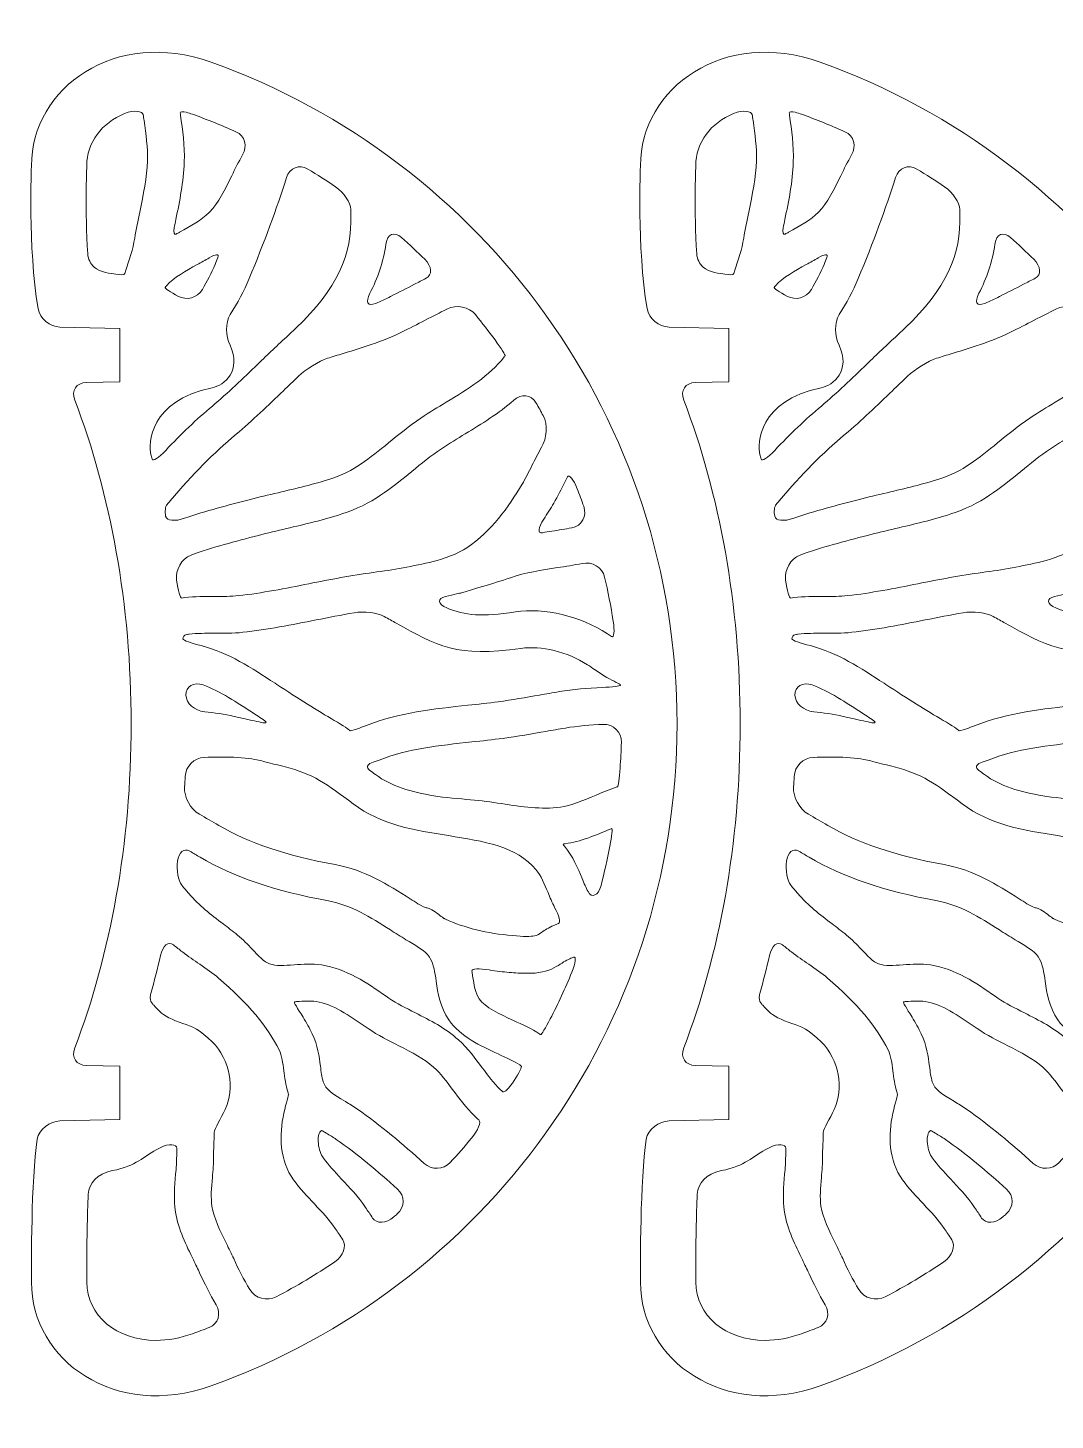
# Model space of a CAD drawing. Header units: inches. Extents: x 20 to 242, y -160 to -20.
# Drawn here: x 19.5 to 75.2, y -160 to -84.5 of the extents above; entities that cross this region are included whole.
import ezdxf

# ---------------------------------------------------------------- set-up
doc = ezdxf.new("R2010")
doc.units = ezdxf.units.IN
doc.header["$MEASUREMENT"] = 0
doc.layers.add('Layer 1', color=7, linetype='Continuous')

# ---------------------------------------------------------------- blocks, each defined once
blk = doc.blocks.new('block 7')
at = {"layer": 'Layer 1', "color": 1, "lineweight": 9}
for points, knots in [([(24.272, -97.843), (24.517, -97.892), (24.733, -97.883), (24.755, -97.814), (24.769, -97.772), (24.782, -97.73), (24.796, -97.689), (25.003, -97.069), (25.198, -96.484), (25.297, -95.892), (25.377, -95.413), (25.474, -94.937), (25.568, -94.476), (25.766, -93.514), (25.953, -92.605), (25.983, -91.693), (26.007, -90.964), (25.906, -90.259), (25.799, -89.513), (25.784, -89.408), (25.768, -89.3), (25.753, -89.193), (25.729, -89.015), (25.259, -88.927), (24.748, -89.135), (23.51, -89.641), (22.696, -90.698), (22.696, -91.979), (22.696, -91.979), (22.696, -92.046), (22.696, -92.046), (22.696, -92.046), (22.693, -92.111), (22.693, -92.111), (22.691, -92.142), (22.598, -94.377), (22.748, -96.749), (22.765, -97.025), (22.897, -97.277), (23.094, -97.461), (23.42, -97.767), (24.026, -97.795), (24.272, -97.843)], [0, 0, 0, 0, 1, 1, 1, 2, 2, 2, 3, 3, 3, 4, 4, 4, 5, 5, 5, 6, 6, 6, 7, 7, 7, 8, 8, 8, 9, 9, 9, 10, 10, 10, 11, 11, 11, 12, 12, 12, 13, 13, 13, 14, 14, 14, 14]), ([(27.982, -91.76), (27.946, -92.842), (27.733, -93.877), (27.528, -94.878), (27.497, -95.03), (27.466, -95.18), (27.437, -95.328), (27.388, -95.576), (27.434, -95.731), (27.537, -95.673), (27.6, -95.639), (27.663, -95.604), (27.725, -95.57), (28.338, -95.234), (28.917, -94.917), (29.343, -94.484), (29.854, -93.964), (30.196, -93.257), (30.558, -92.508), (30.74, -92.132), (30.927, -91.75), (31.142, -91.376), (31.417, -90.897), (31.287, -90.346), (30.782, -90.121), (30.015, -89.78), (29.232, -89.463), (28.432, -89.177), (28.318, -89.136), (28.204, -89.1), (28.091, -89.067), (27.9, -89.012), (27.751, -89.032), (27.761, -89.102), (27.766, -89.144), (27.772, -89.186), (27.779, -89.229), (27.894, -90.028), (28.012, -90.854), (27.982, -91.76)], [0, 0, 0, 0, 1, 1, 1, 2, 2, 2, 3, 3, 3, 4, 4, 4, 5, 5, 5, 6, 6, 6, 7, 7, 7, 8, 8, 8, 9, 9, 9, 10, 10, 10, 11, 11, 11, 12, 12, 12, 13, 13, 13, 13]), ([(30.465, -101.694), (31.107, -103.07), (30.159, -103.873), (29.496, -104.004), (26.089, -104.681), (26.019, -107.081), (26.168, -107.613), (26.192, -107.699), (26.214, -107.787), (26.236, -107.875), (26.273, -108.02), (26.6, -107.801), (26.977, -107.398), (27.814, -106.506), (28.639, -105.721), (29.505, -104.994), (30.349, -104.286), (31.171, -103.492), (31.967, -102.725), (32.504, -102.206), (33.06, -101.67), (33.626, -101.157), (35.971, -99.027), (37.013, -97.132), (37.007, -95.014), (37.006, -94.791), (37.006, -94.568), (37.006, -94.345), (37.006, -93.976), (36.643, -93.415), (36.185, -93.106), (35.694, -92.775), (35.193, -92.457), (34.684, -92.15), (34.211, -91.865), (33.694, -92.076), (33.527, -92.602), (32.994, -94.279), (32.317, -96.112), (31.501, -98.081), (31.217, -98.765), (30.866, -99.409), (30.477, -100.025), (30.183, -100.493), (30.231, -101.193), (30.465, -101.694)], [0, 0, 0, 0, 1, 1, 1, 2, 2, 2, 3, 3, 3, 4, 4, 4, 5, 5, 5, 6, 6, 6, 7, 7, 7, 8, 8, 8, 9, 9, 9, 10, 10, 10, 11, 11, 11, 12, 12, 12, 13, 13, 13, 14, 14, 14, 15, 15, 15, 15]), ([(38.365, -99.426), (38.639, -99.313), (38.907, -99.19), (39.166, -99.056), (39.592, -98.835), (40.025, -98.614), (40.462, -98.392), (40.672, -98.285), (40.883, -98.177), (41.094, -98.069), (41.443, -97.89), (41.416, -97.422), (41.02, -97.036), (40.609, -96.636), (40.189, -96.245), (39.758, -95.865), (39.344, -95.499), (38.996, -95.663), (38.917, -96.21), (38.775, -97.19), (38.463, -98.076), (38.046, -98.877), (37.791, -99.367), (37.915, -99.612), (38.365, -99.426)], [0, 0, 0, 0, 1, 1, 1, 2, 2, 2, 3, 3, 3, 4, 4, 4, 5, 5, 5, 6, 6, 6, 7, 7, 7, 8, 8, 8, 8]), ([(29.807, -96.939), (29.892, -96.731), (29.687, -96.753), (29.334, -96.961), (29.118, -97.087), (28.902, -97.206), (28.687, -97.324), (28.044, -97.676), (27.438, -98.008), (27.023, -98.471), (26.996, -98.5), (26.97, -98.531), (26.943, -98.562), (26.9, -98.614), (27.232, -98.811), (27.664, -99.047), (28.096, -99.282), (28.683, -99.143), (28.965, -98.668), (29.227, -98.229), (29.46, -97.781), (29.653, -97.315), (29.706, -97.189), (29.757, -97.064), (29.807, -96.939)], [0, 0, 0, 0, 1, 1, 1, 2, 2, 2, 3, 3, 3, 4, 4, 4, 5, 5, 5, 6, 6, 6, 7, 7, 7, 8, 8, 8, 8]), ([(36.592, -102.144), (36.303, -102.232), (36.021, -102.319), (35.747, -102.407), (35.282, -102.557), (34.578, -102.996), (34.177, -103.376), (33.9, -103.639), (33.626, -103.904), (33.355, -104.165), (32.535, -104.955), (31.688, -105.773), (30.791, -106.526), (29.561, -107.559), (28.46, -108.67), (27.221, -110.13), (27.166, -110.196), (27.108, -110.26), (27.05, -110.324), (26.954, -110.431), (26.921, -110.721), (26.973, -110.971), (27.026, -111.222), (27.481, -111.258), (28.003, -111.078), (29.172, -110.674), (30.351, -110.368), (31.504, -110.071), (32.024, -109.937), (32.544, -109.814), (33.064, -109.692), (34.054, -109.458), (34.99, -109.238), (35.919, -108.941), (37.151, -108.548), (38.033, -107.825), (39.055, -106.988), (39.6, -106.541), (40.164, -106.08), (40.814, -105.646), (41.274, -105.339), (41.735, -105.059), (42.181, -104.789), (43.373, -104.066), (44.499, -103.383), (45.333, -102.325), (45.346, -102.308), (45.36, -102.292), (45.375, -102.276), (45.398, -102.249), (45.162, -101.858), (44.835, -101.413), (44.49, -100.946), (44.134, -100.487), (43.767, -100.037), (43.417, -99.609), (42.732, -99.477), (42.248, -99.725), (41.955, -99.876), (41.662, -100.025), (41.369, -100.174), (40.937, -100.394), (40.508, -100.613), (40.087, -100.831), (38.941, -101.426), (37.747, -101.791), (36.592, -102.144)], [0, 0, 0, 0, 1, 1, 1, 2, 2, 2, 3, 3, 3, 4, 4, 4, 5, 5, 5, 6, 6, 6, 7, 7, 7, 8, 8, 8, 9, 9, 9, 10, 10, 10, 11, 11, 11, 12, 12, 12, 13, 13, 13, 14, 14, 14, 15, 15, 15, 16, 16, 16, 17, 17, 17, 18, 18, 18, 19, 19, 19, 20, 20, 20, 21, 21, 21, 22, 22, 22, 22]), ([(40.322, -108.535), (39.241, -109.421), (38.123, -110.337), (36.527, -110.846), (35.524, -111.167), (34.506, -111.407), (33.522, -111.638), (33.016, -111.757), (32.509, -111.876), (32.004, -112.007), (30.739, -112.333), (29.524, -112.648), (28.35, -113.075), (27.831, -113.263), (27.49, -113.884), (27.565, -114.431), (27.566, -114.434), (27.566, -114.437), (27.566, -114.439), (27.641, -114.986), (27.764, -115.419), (27.851, -115.403), (27.904, -115.394), (27.957, -115.385), (28.008, -115.379), (28.562, -115.311), (29.102, -115.314), (29.624, -115.315), (30.083, -115.317), (30.518, -115.319), (30.93, -115.273), (32.178, -115.136), (33.479, -114.878), (34.737, -114.629), (35.877, -114.403), (37.056, -114.169), (38.225, -114.017), (39.3, -113.877), (40.379, -113.68), (41.476, -113.423), (42.014, -113.297), (42.852, -112.987), (43.308, -112.676), (44.648, -111.76), (45.541, -110.497), (46.298, -109.231), (46.484, -108.921), (46.654, -108.582), (46.833, -108.223), (46.999, -107.893), (47.167, -107.559), (47.355, -107.231), (47.63, -106.752), (47.702, -105.996), (47.439, -105.51), (47.315, -105.284), (47.19, -105.059), (47.062, -104.835), (46.787, -104.356), (46.256, -104.31), (45.842, -104.676), (45.016, -105.407), (44.107, -105.96), (43.218, -106.499), (42.791, -106.758), (42.349, -107.026), (41.924, -107.31), (41.356, -107.689), (40.83, -108.119), (40.322, -108.535)], [0, 0, 0, 0, 1, 1, 1, 2, 2, 2, 3, 3, 3, 4, 4, 4, 5, 5, 5, 6, 6, 6, 7, 7, 7, 8, 8, 8, 9, 9, 9, 10, 10, 10, 11, 11, 11, 12, 12, 12, 13, 13, 13, 14, 14, 14, 15, 15, 15, 16, 16, 16, 17, 17, 17, 18, 18, 18, 19, 19, 19, 20, 20, 20, 21, 21, 21, 22, 22, 22, 23, 23, 23, 23]), ([(48.99, -111.598), (49.533, -111.495), (49.827, -110.948), (49.64, -110.429), (49.526, -110.113), (49.408, -109.799), (49.286, -109.486), (49.084, -108.972), (48.842, -108.685), (48.763, -108.839), (48.716, -108.932), (48.669, -109.025), (48.621, -109.119), (48.433, -109.495), (48.238, -109.883), (48.014, -110.258), (47.842, -110.545), (47.661, -110.837), (47.467, -111.13), (47.163, -111.591), (47.119, -111.906), (47.401, -111.859), (47.573, -111.831), (47.744, -111.804), (47.913, -111.778), (48.278, -111.721), (48.637, -111.665), (48.99, -111.598)], [0, 0, 0, 0, 1, 1, 1, 2, 2, 2, 3, 3, 3, 4, 4, 4, 5, 5, 5, 6, 6, 6, 7, 7, 7, 8, 8, 8, 9, 9, 9, 9]), ([(43.09, -115.1), (43.033, -115.128), (42.983, -115.14), (42.978, -115.13), (42.974, -115.119), (42.603, -115.209), (42.148, -115.318), (41.693, -115.427), (41.71, -115.732), (42.221, -115.942), (43.214, -116.352), (44.131, -116.427), (45.934, -116.157), (47.515, -115.919), (49.428, -116.371), (50.925, -117.337), (51.004, -117.388), (51.079, -117.438), (51.152, -117.488), (51.276, -117.573), (51.322, -117.199), (51.237, -116.653), (51.111, -115.851), (50.954, -115.054), (50.77, -114.265), (50.644, -113.728), (50.097, -113.417), (49.556, -113.526), (49.106, -113.616), (48.66, -113.686), (48.218, -113.754), (47.334, -113.891), (46.498, -114.02), (45.665, -114.3), (45.156, -114.472), (44.653, -114.63), (44.155, -114.778), (43.625, -114.934), (43.146, -115.072), (43.09, -115.1)], [0, 0, 0, 0, 1, 1, 1, 2, 2, 2, 3, 3, 3, 4, 4, 4, 5, 5, 5, 6, 6, 6, 7, 7, 7, 8, 8, 8, 9, 9, 9, 10, 10, 10, 11, 11, 11, 12, 12, 12, 13, 13, 13, 13]), ([(43.361, -121.216), (43.91, -121.158), (44.459, -121.099), (45.003, -121.026), (45.749, -120.927), (46.509, -120.793), (47.243, -120.664), (47.6, -120.601), (47.957, -120.538), (48.315, -120.478), (49.081, -120.35), (49.855, -120.282), (50.632, -120.25), (51.184, -120.227), (51.629, -120.179), (51.625, -120.122), (51.622, -120.064), (51.275, -119.921), (50.892, -119.71), (50.651, -119.576), (50.438, -119.428), (50.228, -119.281), (50.108, -119.197), (49.981, -119.108), (49.841, -119.017), (48.752, -118.315), (47.335, -117.969), (46.232, -118.134), (42.801, -118.65), (41.621, -117.981), (39.475, -116.767), (39.272, -116.653), (39.056, -116.531), (38.827, -116.403), (38.467, -116.203), (37.73, -116.108), (37.186, -116.202), (36.497, -116.32), (35.805, -116.456), (35.126, -116.591), (33.826, -116.848), (32.482, -117.115), (31.149, -117.261), (30.624, -117.319), (30.112, -117.317), (29.616, -117.315), (29.135, -117.313), (28.679, -117.312), (28.249, -117.364), (28.192, -117.371), (28.132, -117.381), (28.072, -117.391), (27.974, -117.409), (27.902, -117.507), (27.91, -117.609), (27.919, -117.71), (28.372, -117.843), (28.906, -117.984), (30.394, -118.377), (31.624, -119.183), (32.903, -120.024), (32.903, -120.024), (32.992, -120.082), (32.992, -120.082), (34.187, -120.867), (35.2, -121.503), (36.111, -122.037), (36.588, -122.316), (36.967, -122.556), (36.951, -122.585), (36.935, -122.613), (37.126, -122.576), (37.372, -122.489), (37.513, -122.439), (37.66, -122.384), (37.816, -122.323), (39.63, -121.616), (41.527, -121.413), (43.361, -121.216)], [0, 0, 0, 0, 1, 1, 1, 2, 2, 2, 3, 3, 3, 4, 4, 4, 5, 5, 5, 6, 6, 6, 7, 7, 7, 8, 8, 8, 9, 9, 9, 10, 10, 10, 11, 11, 11, 12, 12, 12, 13, 13, 13, 14, 14, 14, 15, 15, 15, 16, 16, 16, 17, 17, 17, 18, 18, 18, 19, 19, 19, 20, 20, 20, 21, 21, 21, 22, 22, 22, 23, 23, 23, 24, 24, 24, 25, 25, 25, 26, 26, 26, 26]), ([(32.321, -122.175), (32.483, -122.199), (32.452, -122.118), (32.253, -121.989), (32.135, -121.912), (32.015, -121.834), (31.893, -121.754), (31.893, -121.754), (31.805, -121.696), (31.805, -121.696), (30.81, -121.042), (29.939, -120.471), (29.006, -120.116), (28.49, -119.919), (28.063, -120.21), (28.074, -120.67), (28.086, -121.13), (28.538, -121.515), (29.088, -121.567), (29.613, -121.616), (30.147, -121.695), (30.691, -121.816), (30.913, -121.864), (31.137, -121.917), (31.361, -121.971), (31.73, -122.059), (32.16, -122.15), (32.321, -122.175)], [0, 0, 0, 0, 1, 1, 1, 2, 2, 2, 3, 3, 3, 4, 4, 4, 5, 5, 5, 6, 6, 6, 7, 7, 7, 8, 8, 8, 9, 9, 9, 9]), ([(50.696, -122.25), (49.998, -122.28), (49.309, -122.34), (48.644, -122.451), (48.292, -122.509), (47.942, -122.571), (47.591, -122.633), (46.836, -122.766), (46.055, -122.904), (45.267, -123.009), (44.706, -123.083), (44.141, -123.144), (43.574, -123.205), (41.791, -123.396), (40.107, -123.577), (38.542, -124.186), (38.398, -124.242), (38.26, -124.295), (38.124, -124.343), (37.893, -124.426), (37.847, -124.593), (38.025, -124.726), (38.131, -124.806), (38.237, -124.887), (38.345, -124.969), (39.197, -125.616), (40.307, -125.908), (41.518, -126.126), (42.061, -126.224), (42.953, -126.287), (43.503, -126.335), (44.072, -126.386), (44.63, -126.469), (45.176, -126.55), (46.293, -126.718), (47.348, -126.875), (48.371, -126.74), (48.931, -126.666), (49.629, -126.372), (50.305, -126.088), (50.681, -125.929), (51.07, -125.766), (51.441, -125.639), (51.455, -125.634), (51.469, -125.63), (51.484, -125.625), (51.507, -125.619), (51.57, -125.167), (51.609, -124.616), (51.642, -124.155), (51.666, -123.692), (51.68, -123.227), (51.697, -122.675), (51.248, -122.227), (50.696, -122.25)], [0, 0, 0, 0, 1, 1, 1, 2, 2, 2, 3, 3, 3, 4, 4, 4, 5, 5, 5, 6, 6, 6, 7, 7, 7, 8, 8, 8, 9, 9, 9, 10, 10, 10, 11, 11, 11, 12, 12, 12, 13, 13, 13, 14, 14, 14, 15, 15, 15, 16, 16, 16, 17, 17, 17, 18, 18, 18, 18]), ([(40.23, -131.709), (40.372, -131.8), (40.513, -131.889), (40.652, -131.976), (40.886, -132.122), (41.089, -132.216), (41.103, -132.189), (41.118, -132.163), (41.343, -132.255), (41.589, -132.423), (41.834, -132.592), (42.046, -132.764), (42.083, -132.783), (42.105, -132.794), (42.127, -132.805), (42.149, -132.816), (43.137, -133.272), (44.425, -133.587), (45.773, -133.705), (46.372, -133.757), (46.775, -133.761), (46.97, -133.719), (47.1, -133.691), (47.172, -133.647), (47.359, -133.523), (47.526, -133.412), (47.734, -133.275), (48.022, -133.153), (48.103, -133.118), (48.187, -133.082), (48.272, -133.046), (48.411, -132.988), (48.283, -132.622), (48.063, -132.183), (47.925, -131.907), (47.811, -131.633), (47.703, -131.371), (47.504, -130.886), (47.331, -130.468), (47.049, -130.128), (46.001, -128.866), (44.207, -128.583), (42.309, -128.284), (40.505, -128), (38.64, -127.706), (37.135, -126.561), (35.729, -125.491), (34.927, -124.916), (33.452, -124.555), (33.092, -124.467), (32.725, -124.374), (32.354, -124.279), (32.241, -124.25), (32.127, -124.221), (32.013, -124.193), (31.825, -124.145), (31.226, -124.057), (30.674, -124.038), (30.148, -124.02), (29.611, -124.026), (29.071, -124.043), (28.519, -124.06), (28.058, -124.529), (28.029, -125.081), (28.02, -125.269), (28.009, -125.457), (27.997, -125.645), (27.963, -126.196), (28.323, -126.854), (28.804, -127.125), (29.151, -127.321), (29.498, -127.522), (29.847, -127.726), (31.496, -128.69), (33.503, -129.366), (36.163, -129.854), (37.782, -130.152), (39.027, -130.944), (40.23, -131.709)], [0, 0, 0, 0, 1, 1, 1, 2, 2, 2, 3, 3, 3, 4, 4, 4, 5, 5, 5, 6, 6, 6, 7, 7, 7, 8, 8, 8, 9, 9, 9, 10, 10, 10, 11, 11, 11, 12, 12, 12, 13, 13, 13, 14, 14, 14, 15, 15, 15, 16, 16, 16, 17, 17, 17, 18, 18, 18, 19, 19, 19, 20, 20, 20, 21, 21, 21, 22, 22, 22, 23, 23, 23, 24, 24, 24, 25, 25, 25, 26, 26, 26, 26]), ([(48.633, -128.723), (48.609, -128.726), (48.584, -128.728), (48.56, -128.73), (48.519, -128.733), (48.509, -128.762), (48.537, -128.793), (48.554, -128.811), (48.571, -128.83), (48.588, -128.85), (49.065, -129.424), (49.324, -130.054), (49.553, -130.61), (49.657, -130.864), (49.757, -131.101), (49.871, -131.319), (50.069, -131.7), (50.438, -131.526), (50.576, -130.991), (50.759, -130.285), (50.921, -129.572), (51.06, -128.852), (51.165, -128.31), (51.201, -127.882), (51.158, -127.9), (51.132, -127.91), (51.106, -127.921), (51.08, -127.932), (50.283, -128.267), (49.46, -128.613), (48.633, -128.723)], [0, 0, 0, 0, 1, 1, 1, 2, 2, 2, 3, 3, 3, 4, 4, 4, 5, 5, 5, 6, 6, 6, 7, 7, 7, 8, 8, 8, 9, 9, 9, 10, 10, 10, 10]), ([(42.33, -138.278), (41.843, -137.578), (41.734, -136.828), (41.638, -136.167), (41.568, -135.684), (41.507, -135.267), (41.315, -134.95), (41.258, -134.854), (41.189, -134.759), (41.112, -134.667), (40.988, -134.52), (40.475, -134.208), (40.003, -133.924), (39.714, -133.751), (39.433, -133.573), (39.156, -133.397), (38.067, -132.703), (37.038, -132.049), (35.802, -131.821), (32.906, -131.29), (30.693, -130.537), (28.838, -129.452), (28.658, -129.348), (28.472, -129.239), (28.279, -129.127), (27.971, -128.949), (27.676, -129.192), (27.614, -129.666), (27.552, -130.139), (27.654, -130.726), (27.854, -130.974), (27.981, -131.131), (28.104, -131.281), (28.224, -131.418), (28.814, -132.096), (29.406, -132.547), (30.09, -133.07), (30.342, -133.262), (30.602, -133.46), (30.872, -133.677), (31.168, -133.915), (31.419, -134.182), (31.661, -134.44), (31.993, -134.795), (32.307, -135.129), (32.61, -135.237), (32.951, -135.359), (33.428, -135.325), (33.932, -135.289), (34.41, -135.255), (34.904, -135.22), (35.419, -135.295), (36.761, -135.491), (37.91, -136.284), (38.924, -136.985), (38.924, -136.985), (39.078, -137.091), (39.078, -137.091), (39.508, -137.387), (39.997, -137.633), (40.515, -137.893), (41.312, -138.293), (42.135, -138.707), (42.849, -139.357), (43.375, -139.836), (43.762, -140.359), (44.137, -140.866), (44.453, -141.294), (44.752, -141.699), (45.114, -142.044), (45.157, -142.085), (45.202, -142.126), (45.248, -142.166), (45.322, -142.233), (45.606, -141.967), (45.871, -141.564), (46.135, -141.161), (46.302, -140.804), (46.254, -140.773), (46.225, -140.755), (46.196, -140.736), (46.167, -140.717), (45.856, -140.515), (45.44, -140.324), (45, -140.121), (44.045, -139.683), (42.962, -139.185), (42.33, -138.278)], [0, 0, 0, 0, 1, 1, 1, 2, 2, 2, 3, 3, 3, 4, 4, 4, 5, 5, 5, 6, 6, 6, 7, 7, 7, 8, 8, 8, 9, 9, 9, 10, 10, 10, 11, 11, 11, 12, 12, 12, 13, 13, 13, 14, 14, 14, 15, 15, 15, 16, 16, 16, 17, 17, 17, 18, 18, 18, 19, 19, 19, 20, 20, 20, 21, 21, 21, 22, 22, 22, 23, 23, 23, 24, 24, 24, 25, 25, 25, 26, 26, 26, 27, 27, 27, 28, 28, 28, 29, 29, 29, 29]), ([(35.04, -148.254), (34.658, -147.848), (34.264, -147.429), (33.912, -146.95), (33.145, -145.907), (33.121, -144.509), (33.38, -143.324), (33.498, -142.784), (33.651, -142.333), (33.634, -142.294), (33.624, -142.27), (33.615, -142.247), (33.607, -142.222), (33.478, -141.8), (33.426, -141.393), (33.38, -141.033), (33.326, -140.604), (33.279, -140.233), (33.118, -139.898), (32.535, -138.681), (31.432, -137.371), (29.839, -136.005), (29.541, -135.748), (29.19, -135.51), (28.818, -135.257), (28.51, -135.047), (28.192, -134.831), (27.882, -134.59), (27.718, -134.462), (27.555, -134.332), (27.393, -134.201), (27.125, -133.983), (26.816, -134.243), (26.692, -134.782), (26.531, -135.48), (26.358, -136.171), (26.168, -136.85), (26.146, -136.927), (26.135, -137.002), (26.132, -137.073), (26.127, -137.199), (26.204, -137.353), (26.271, -137.42), (26.311, -137.46), (26.352, -137.5), (26.391, -137.54), (26.488, -137.64), (26.583, -137.741), (26.676, -137.844), (26.831, -138.014), (27.378, -138.295), (27.904, -138.461), (28.363, -138.606), (28.871, -138.834), (29.496, -139.459), (30.478, -140.441), (30.727, -141.978), (30.197, -143.129), (29.965, -143.631), (29.619, -144.145), (29.611, -144.402), (29.606, -144.559), (29.6, -144.715), (29.593, -144.867), (29.581, -145.135), (29.57, -145.399), (29.57, -145.649), (29.57, -146.041), (29.537, -146.431), (29.505, -146.809), (29.456, -147.381), (29.41, -147.92), (29.484, -148.376), (29.588, -149.017), (29.933, -149.718), (30.268, -150.396), (30.405, -150.674), (30.54, -150.948), (30.66, -151.217), (30.909, -151.774), (31.207, -152.34), (31.54, -152.897), (31.823, -153.371), (32.477, -153.545), (32.966, -153.287), (34.066, -152.706), (35.129, -152.07), (36.151, -151.382), (36.609, -151.073), (36.795, -150.533), (36.573, -150.19), (36.433, -149.974), (36.297, -149.768), (36.164, -149.576), (35.842, -149.108), (35.452, -148.693), (35.04, -148.254)], [0, 0, 0, 0, 1, 1, 1, 2, 2, 2, 3, 3, 3, 4, 4, 4, 5, 5, 5, 6, 6, 6, 7, 7, 7, 8, 8, 8, 9, 9, 9, 10, 10, 10, 11, 11, 11, 12, 12, 12, 13, 13, 13, 14, 14, 14, 15, 15, 15, 16, 16, 16, 17, 17, 17, 18, 18, 18, 19, 19, 19, 20, 20, 20, 21, 21, 21, 22, 22, 22, 23, 23, 23, 24, 24, 24, 25, 25, 25, 26, 26, 26, 27, 27, 27, 28, 28, 28, 29, 29, 29, 30, 30, 30, 31, 31, 31, 32, 32, 32, 32]), ([(48.461, -135.192), (48.223, -135.349), (47.897, -135.565), (47.395, -135.673), (47.146, -135.728), (46.86, -135.748), (46.564, -135.748), (46.243, -135.748), (45.91, -135.724), (45.6, -135.697), (45.279, -135.669), (44.913, -135.627), (44.519, -135.564), (43.973, -135.477), (43.557, -135.487), (43.579, -135.627), (43.593, -135.712), (43.605, -135.796), (43.617, -135.88), (43.69, -136.386), (43.754, -136.822), (43.972, -137.135), (44.292, -137.595), (45.076, -137.955), (45.835, -138.304), (46.321, -138.527), (46.824, -138.759), (47.257, -139.04), (47.274, -139.051), (47.291, -139.062), (47.308, -139.073), (47.336, -139.091), (47.575, -138.713), (47.827, -138.222), (48.25, -137.396), (48.639, -136.551), (48.996, -135.691), (49.208, -135.181), (49.24, -134.812), (49.086, -134.876), (48.994, -134.913), (48.901, -134.952), (48.806, -134.992), (48.685, -135.044), (48.586, -135.109), (48.461, -135.192)], [0, 0, 0, 0, 1, 1, 1, 2, 2, 2, 3, 3, 3, 4, 4, 4, 5, 5, 5, 6, 6, 6, 7, 7, 7, 8, 8, 8, 9, 9, 9, 10, 10, 10, 11, 11, 11, 12, 12, 12, 13, 13, 13, 14, 14, 14, 15, 15, 15, 15]), ([(41.502, -140.836), (40.992, -140.371), (40.324, -140.035), (39.617, -139.68), (39.062, -139.401), (38.487, -139.112), (37.944, -138.739), (37.944, -138.739), (37.787, -138.63), (37.787, -138.63), (36.954, -138.055), (36.009, -137.403), (35.13, -137.274), (34.829, -137.23), (34.463, -137.256), (34.074, -137.284), (34.037, -137.286), (34, -137.289), (33.962, -137.292), (33.901, -137.296), (34.126, -137.654), (34.419, -138.123), (34.609, -138.426), (34.777, -138.73), (34.922, -139.034), (35.222, -139.66), (35.298, -140.256), (35.364, -140.782), (35.403, -141.088), (35.44, -141.378), (35.519, -141.635), (35.64, -142.029), (36.052, -142.301), (36.716, -142.701), (36.93, -142.831), (37.152, -142.964), (37.366, -143.113), (38.641, -143.998), (39.834, -145.006), (40.98, -146.052), (41.389, -146.425), (42.028, -146.411), (42.401, -146.004), (42.798, -145.572), (43.183, -145.131), (43.558, -144.679), (43.911, -144.255), (44.083, -143.81), (43.957, -143.698), (43.881, -143.629), (43.805, -143.56), (43.732, -143.49), (43.246, -143.026), (42.881, -142.532), (42.528, -142.055), (42.197, -141.606), (41.883, -141.183), (41.502, -140.836)], [0, 0, 0, 0, 1, 1, 1, 2, 2, 2, 3, 3, 3, 4, 4, 4, 5, 5, 5, 6, 6, 6, 7, 7, 7, 8, 8, 8, 9, 9, 9, 10, 10, 10, 11, 11, 11, 12, 12, 12, 13, 13, 13, 14, 14, 14, 15, 15, 15, 16, 16, 16, 17, 17, 17, 18, 18, 18, 19, 19, 19, 19]), ([(35.683, -144.414), (35.614, -144.373), (35.544, -144.33), (35.472, -144.286), (35.357, -144.214), (35.199, -144.528), (35.252, -144.986), (35.288, -145.291), (35.374, -145.563), (35.523, -145.765), (35.804, -146.147), (36.14, -146.505), (36.497, -146.884), (36.942, -147.358), (37.403, -147.848), (37.812, -148.442), (37.938, -148.625), (38.065, -148.818), (38.194, -149.016), (38.403, -149.335), (38.918, -149.315), (39.338, -148.957), (39.402, -148.902), (39.466, -148.847), (39.53, -148.791), (39.948, -148.43), (39.951, -147.819), (39.542, -147.448), (38.476, -146.48), (37.377, -145.555), (36.226, -144.756), (36.055, -144.638), (35.869, -144.526), (35.683, -144.414)], [0, 0, 0, 0, 1, 1, 1, 2, 2, 2, 3, 3, 3, 4, 4, 4, 5, 5, 5, 6, 6, 6, 7, 7, 7, 8, 8, 8, 9, 9, 9, 10, 10, 10, 11, 11, 11, 11]), ([(28.474, -151.281), (28.093, -150.508), (27.661, -149.633), (27.51, -148.696), (27.396, -147.997), (27.455, -147.307), (27.512, -146.64), (27.542, -146.288), (27.57, -145.957), (27.57, -145.651), (27.57, -145.516), (27.572, -145.377), (27.577, -145.235), (27.585, -145.006), (27.163, -144.954), (26.671, -145.206), (25.699, -145.704), (25.424, -146.185), (24.078, -146.445), (23.265, -146.602), (22.797, -147.164), (22.773, -147.716), (22.725, -148.824), (22.693, -150.313), (22.696, -152.312), (22.696, -152.312), (22.696, -152.484), (22.696, -152.484), (22.696, -154.289), (24.31, -155.65), (26.451, -155.65), (27.092, -155.65), (27.759, -155.528), (28.432, -155.287), (28.737, -155.177), (29.039, -155.063), (29.338, -154.944), (29.836, -154.748), (29.989, -154.203), (29.711, -153.725), (29.367, -153.136), (29.071, -152.562), (28.834, -152.033), (28.724, -151.786), (28.6, -151.535), (28.474, -151.281)], [0, 0, 0, 0, 1, 1, 1, 2, 2, 2, 3, 3, 3, 4, 4, 4, 5, 5, 5, 6, 6, 6, 7, 7, 7, 8, 8, 8, 9, 9, 9, 10, 10, 10, 11, 11, 11, 12, 12, 12, 13, 13, 13, 14, 14, 14, 15, 15, 15, 15])]:
    blk.add_open_spline(points, degree=3, knots=knots, dxfattribs=at)
blk = doc.blocks.new('block 6')
at = {"layer": 'Layer 1', "color": 1, "lineweight": 9}
blk.add_open_spline([(21.244, -100.713), (21.244, -100.713), (24.496, -100.781), (24.496, -100.781), (24.496, -100.781), (24.496, -103.681), (24.496, -103.681), (24.496, -103.681), (22.673, -103.719), (22.673, -103.719), (22.121, -103.731), (21.845, -104.153), (22.043, -104.669), (23.977, -109.714), (25.102, -115.748), (25.102, -122.231), (25.102, -128.715), (23.977, -134.749), (22.043, -139.794), (21.845, -140.31), (22.121, -140.733), (22.673, -140.744), (22.673, -140.744), (24.496, -140.782), (24.496, -140.782), (24.496, -140.782), (24.496, -143.682), (24.496, -143.682), (24.496, -143.682), (21.244, -143.749), (21.244, -143.749), (20.692, -143.761), (20.094, -144.194), (20.011, -144.74), (19.672, -146.973), (19.696, -151.58), (19.696, -152.484), (19.696, -156.75), (24.245, -159.973), (29.444, -158.111), (44.164, -152.839), (54.696, -138.765), (54.696, -122.231), (54.696, -105.698), (44.164, -91.624), (29.444, -86.352), (24.245, -84.49), (19.696, -87.714), (19.696, -91.979), (19.696, -91.979), (19.501, -96.366), (20.053, -99.711), (20.142, -100.256), (20.692, -100.702), (21.244, -100.713)], degree=3, knots=[0, 0, 0, 0, 1, 1, 1, 2, 2, 2, 3, 3, 3, 4, 4, 4, 5, 5, 5, 6, 6, 6, 7, 7, 7, 8, 8, 8, 9, 9, 9, 10, 10, 10, 11, 11, 11, 12, 12, 12, 13, 13, 13, 14, 14, 14, 15, 15, 15, 16, 16, 16, 17, 17, 17, 18, 18, 18, 18], dxfattribs=at)
at = {"layer": 'Layer 1'}
blk.add_blockref('block 7', (0, 0), dxfattribs=at)
blk = doc.blocks.new('block 9')
at = {"layer": 'Layer 1', "color": 1, "lineweight": 9}
for points, knots in [([(57.29, -97.843), (57.536, -97.892), (57.752, -97.883), (57.774, -97.814), (57.787, -97.772), (57.801, -97.73), (57.815, -97.689), (58.021, -97.069), (58.217, -96.484), (58.315, -95.892), (58.395, -95.413), (58.493, -94.937), (58.587, -94.476), (58.784, -93.514), (58.971, -92.605), (59.001, -91.693), (59.026, -90.964), (58.925, -90.259), (58.817, -89.513), (58.802, -89.408), (58.787, -89.3), (58.772, -89.193), (58.747, -89.015), (58.278, -88.927), (57.766, -89.135), (56.528, -89.641), (55.714, -90.698), (55.714, -91.979), (55.714, -91.979), (55.714, -92.046), (55.714, -92.046), (55.714, -92.046), (55.711, -92.111), (55.711, -92.111), (55.71, -92.142), (55.616, -94.377), (55.766, -96.749), (55.784, -97.025), (55.915, -97.277), (56.112, -97.461), (56.439, -97.767), (57.045, -97.795), (57.29, -97.843)], [0, 0, 0, 0, 1, 1, 1, 2, 2, 2, 3, 3, 3, 4, 4, 4, 5, 5, 5, 6, 6, 6, 7, 7, 7, 8, 8, 8, 9, 9, 9, 10, 10, 10, 11, 11, 11, 12, 12, 12, 13, 13, 13, 14, 14, 14, 14]), ([(61, -91.76), (60.964, -92.842), (60.752, -93.877), (60.546, -94.878), (60.515, -95.03), (60.485, -95.18), (60.456, -95.328), (60.407, -95.576), (60.453, -95.731), (60.556, -95.673), (60.619, -95.639), (60.681, -95.604), (60.744, -95.57), (61.357, -95.234), (61.936, -94.917), (62.361, -94.484), (62.872, -93.964), (63.214, -93.257), (63.577, -92.508), (63.758, -92.132), (63.945, -91.75), (64.16, -91.376), (64.435, -90.897), (64.306, -90.346), (63.801, -90.121), (63.033, -89.78), (62.251, -89.463), (61.451, -89.177), (61.337, -89.136), (61.223, -89.1), (61.109, -89.067), (60.918, -89.012), (60.77, -89.032), (60.779, -89.102), (60.785, -89.144), (60.791, -89.186), (60.797, -89.229), (60.912, -90.028), (61.031, -90.854), (61, -91.76)], [0, 0, 0, 0, 1, 1, 1, 2, 2, 2, 3, 3, 3, 4, 4, 4, 5, 5, 5, 6, 6, 6, 7, 7, 7, 8, 8, 8, 9, 9, 9, 10, 10, 10, 11, 11, 11, 12, 12, 12, 13, 13, 13, 13]), ([(63.484, -101.694), (64.126, -103.07), (63.178, -103.873), (62.514, -104.004), (59.108, -104.681), (59.038, -107.081), (59.186, -107.613), (59.21, -107.699), (59.233, -107.787), (59.255, -107.875), (59.292, -108.02), (59.618, -107.801), (59.996, -107.398), (60.833, -106.506), (61.658, -105.721), (62.524, -104.994), (63.367, -104.286), (64.19, -103.492), (64.985, -102.725), (65.523, -102.206), (66.079, -101.67), (66.644, -101.157), (68.989, -99.027), (70.032, -97.132), (70.025, -95.014), (70.024, -94.791), (70.024, -94.568), (70.024, -94.345), (70.024, -93.976), (69.662, -93.415), (69.204, -93.106), (68.712, -92.775), (68.212, -92.457), (67.702, -92.15), (67.229, -91.865), (66.713, -92.076), (66.545, -92.602), (66.013, -94.279), (65.336, -96.112), (64.519, -98.081), (64.236, -98.765), (63.885, -99.409), (63.496, -100.025), (63.201, -100.493), (63.25, -101.193), (63.484, -101.694)], [0, 0, 0, 0, 1, 1, 1, 2, 2, 2, 3, 3, 3, 4, 4, 4, 5, 5, 5, 6, 6, 6, 7, 7, 7, 8, 8, 8, 9, 9, 9, 10, 10, 10, 11, 11, 11, 12, 12, 12, 13, 13, 13, 14, 14, 14, 15, 15, 15, 15]), ([(71.384, -99.426), (71.657, -99.313), (71.925, -99.19), (72.185, -99.056), (72.611, -98.835), (73.043, -98.614), (73.48, -98.392), (73.691, -98.285), (73.901, -98.177), (74.113, -98.069), (74.462, -97.89), (74.434, -97.422), (74.039, -97.036), (73.628, -96.636), (73.207, -96.245), (72.776, -95.865), (72.363, -95.499), (72.014, -95.663), (71.935, -96.21), (71.794, -97.19), (71.482, -98.076), (71.065, -98.877), (70.81, -99.367), (70.934, -99.612), (71.384, -99.426)], [0, 0, 0, 0, 1, 1, 1, 2, 2, 2, 3, 3, 3, 4, 4, 4, 5, 5, 5, 6, 6, 6, 7, 7, 7, 8, 8, 8, 8]), ([(62.826, -96.939), (62.91, -96.731), (62.706, -96.753), (62.352, -96.961), (62.137, -97.087), (61.92, -97.206), (61.705, -97.324), (61.063, -97.676), (60.456, -98.008), (60.042, -98.471), (60.015, -98.5), (59.988, -98.531), (59.962, -98.562), (59.919, -98.614), (60.251, -98.811), (60.683, -99.047), (61.115, -99.282), (61.701, -99.143), (61.984, -98.668), (62.245, -98.229), (62.479, -97.781), (62.672, -97.315), (62.724, -97.189), (62.775, -97.064), (62.826, -96.939)], [0, 0, 0, 0, 1, 1, 1, 2, 2, 2, 3, 3, 3, 4, 4, 4, 5, 5, 5, 6, 6, 6, 7, 7, 7, 8, 8, 8, 8]), ([(69.611, -102.144), (69.322, -102.232), (69.04, -102.319), (68.766, -102.407), (68.3, -102.557), (67.597, -102.996), (67.196, -103.376), (66.919, -103.639), (66.644, -103.904), (66.374, -104.165), (65.554, -104.955), (64.706, -105.773), (63.809, -106.526), (62.579, -107.559), (61.478, -108.67), (60.24, -110.13), (60.184, -110.196), (60.127, -110.26), (60.069, -110.324), (59.973, -110.431), (59.939, -110.721), (59.992, -110.971), (60.044, -111.222), (60.5, -111.258), (61.022, -111.078), (62.19, -110.674), (63.369, -110.368), (64.523, -110.071), (65.042, -109.937), (65.562, -109.814), (66.082, -109.692), (67.073, -109.458), (68.009, -109.238), (68.937, -108.941), (70.169, -108.548), (71.052, -107.825), (72.074, -106.988), (72.619, -106.541), (73.182, -106.08), (73.832, -105.646), (74.293, -105.339), (74.754, -105.059), (75.199, -104.789), (76.392, -104.066), (77.518, -103.383), (78.352, -102.325), (78.365, -102.308), (78.379, -102.292), (78.393, -102.276), (78.417, -102.249), (78.181, -101.858), (77.853, -101.413), (77.508, -100.946), (77.152, -100.487), (76.785, -100.037), (76.436, -99.609), (75.751, -99.477), (75.266, -99.725), (74.973, -99.876), (74.68, -100.025), (74.388, -100.174), (73.956, -100.394), (73.527, -100.613), (73.106, -100.831), (71.959, -101.426), (70.765, -101.791), (69.611, -102.144)], [0, 0, 0, 0, 1, 1, 1, 2, 2, 2, 3, 3, 3, 4, 4, 4, 5, 5, 5, 6, 6, 6, 7, 7, 7, 8, 8, 8, 9, 9, 9, 10, 10, 10, 11, 11, 11, 12, 12, 12, 13, 13, 13, 14, 14, 14, 15, 15, 15, 16, 16, 16, 17, 17, 17, 18, 18, 18, 19, 19, 19, 20, 20, 20, 21, 21, 21, 22, 22, 22, 22]), ([(73.341, -108.535), (72.26, -109.421), (71.141, -110.337), (69.546, -110.846), (68.543, -111.167), (67.525, -111.407), (66.541, -111.638), (66.035, -111.757), (65.528, -111.876), (65.022, -112.007), (63.757, -112.333), (62.543, -112.648), (61.368, -113.075), (60.849, -113.263), (60.509, -113.884), (60.584, -114.431), (60.584, -114.434), (60.584, -114.437), (60.585, -114.439), (60.66, -114.986), (60.783, -115.419), (60.869, -115.403), (60.923, -115.394), (60.975, -115.385), (61.027, -115.379), (61.581, -115.311), (62.12, -115.314), (62.643, -115.315), (63.101, -115.317), (63.537, -115.319), (63.949, -115.273), (65.197, -115.136), (66.498, -114.878), (67.756, -114.629), (68.896, -114.403), (70.074, -114.169), (71.244, -114.017), (72.319, -113.877), (73.397, -113.68), (74.495, -113.423), (75.033, -113.297), (75.871, -112.987), (76.326, -112.676), (77.667, -111.76), (78.56, -110.497), (79.316, -109.231), (79.502, -108.921), (79.672, -108.582), (79.852, -108.223), (80.017, -107.893), (80.185, -107.559), (80.373, -107.231), (80.648, -106.752), (80.721, -105.996), (80.457, -105.51), (80.334, -105.284), (80.208, -105.059), (80.08, -104.835), (79.806, -104.356), (79.274, -104.31), (78.86, -104.676), (78.035, -105.407), (77.126, -105.96), (76.236, -106.499), (75.809, -106.758), (75.367, -107.026), (74.942, -107.31), (74.374, -107.689), (73.849, -108.119), (73.341, -108.535)], [0, 0, 0, 0, 1, 1, 1, 2, 2, 2, 3, 3, 3, 4, 4, 4, 5, 5, 5, 6, 6, 6, 7, 7, 7, 8, 8, 8, 9, 9, 9, 10, 10, 10, 11, 11, 11, 12, 12, 12, 13, 13, 13, 14, 14, 14, 15, 15, 15, 16, 16, 16, 17, 17, 17, 18, 18, 18, 19, 19, 19, 20, 20, 20, 21, 21, 21, 22, 22, 22, 23, 23, 23, 23]), ([(82.009, -111.598), (82.551, -111.495), (82.846, -110.948), (82.659, -110.429), (82.545, -110.113), (82.427, -109.799), (82.304, -109.486), (82.102, -108.972), (81.86, -108.685), (81.781, -108.839), (81.734, -108.932), (81.687, -109.025), (81.64, -109.119), (81.451, -109.495), (81.257, -109.883), (81.033, -110.258), (80.861, -110.545), (80.68, -110.837), (80.486, -111.13), (80.181, -111.591), (80.138, -111.906), (80.42, -111.859), (80.592, -111.831), (80.762, -111.804), (80.931, -111.778), (81.296, -111.721), (81.656, -111.665), (82.009, -111.598)], [0, 0, 0, 0, 1, 1, 1, 2, 2, 2, 3, 3, 3, 4, 4, 4, 5, 5, 5, 6, 6, 6, 7, 7, 7, 8, 8, 8, 9, 9, 9, 9]), ([(76.108, -115.1), (76.052, -115.128), (76.001, -115.14), (75.997, -115.13), (75.992, -115.119), (75.622, -115.209), (75.167, -115.318), (74.712, -115.427), (74.729, -115.732), (75.24, -115.942), (76.233, -116.352), (77.15, -116.427), (78.953, -116.157), (80.533, -115.919), (82.446, -116.371), (83.943, -117.337), (84.022, -117.388), (84.098, -117.438), (84.171, -117.488), (84.295, -117.573), (84.341, -117.199), (84.255, -116.653), (84.13, -115.851), (83.973, -115.054), (83.789, -114.265), (83.663, -113.728), (83.116, -113.417), (82.574, -113.526), (82.124, -113.616), (81.678, -113.686), (81.237, -113.754), (80.352, -113.891), (79.517, -114.02), (78.684, -114.3), (78.175, -114.472), (77.672, -114.63), (77.173, -114.778), (76.644, -114.934), (76.165, -115.072), (76.108, -115.1)], [0, 0, 0, 0, 1, 1, 1, 2, 2, 2, 3, 3, 3, 4, 4, 4, 5, 5, 5, 6, 6, 6, 7, 7, 7, 8, 8, 8, 9, 9, 9, 10, 10, 10, 11, 11, 11, 12, 12, 12, 13, 13, 13, 13]), ([(76.38, -121.216), (76.929, -121.158), (77.477, -121.099), (78.021, -121.026), (78.768, -120.927), (79.527, -120.793), (80.262, -120.664), (80.619, -120.601), (80.976, -120.538), (81.334, -120.478), (82.099, -120.35), (82.874, -120.282), (83.65, -120.25), (84.202, -120.227), (84.647, -120.179), (84.644, -120.122), (84.641, -120.064), (84.293, -119.921), (83.911, -119.71), (83.669, -119.576), (83.456, -119.428), (83.247, -119.281), (83.126, -119.197), (83, -119.108), (82.859, -119.017), (81.77, -118.315), (80.353, -117.969), (79.25, -118.134), (75.82, -118.65), (74.639, -117.981), (72.494, -116.767), (72.291, -116.653), (72.075, -116.531), (71.845, -116.403), (71.486, -116.203), (70.749, -116.108), (70.205, -116.202), (69.516, -116.32), (68.823, -116.456), (68.144, -116.591), (66.845, -116.848), (65.501, -117.115), (64.168, -117.261), (63.643, -117.319), (63.131, -117.317), (62.635, -117.315), (62.153, -117.313), (61.698, -117.312), (61.268, -117.364), (61.21, -117.371), (61.151, -117.381), (61.091, -117.391), (60.993, -117.409), (60.92, -117.507), (60.929, -117.609), (60.938, -117.71), (61.391, -117.843), (61.925, -117.984), (63.413, -118.377), (64.642, -119.183), (65.922, -120.024), (65.922, -120.024), (66.01, -120.082), (66.01, -120.082), (67.206, -120.867), (68.219, -121.503), (69.13, -122.037), (69.606, -122.316), (69.985, -122.556), (69.97, -122.585), (69.954, -122.613), (70.144, -122.576), (70.391, -122.489), (70.531, -122.439), (70.679, -122.384), (70.834, -122.323), (72.648, -121.616), (74.545, -121.413), (76.38, -121.216)], [0, 0, 0, 0, 1, 1, 1, 2, 2, 2, 3, 3, 3, 4, 4, 4, 5, 5, 5, 6, 6, 6, 7, 7, 7, 8, 8, 8, 9, 9, 9, 10, 10, 10, 11, 11, 11, 12, 12, 12, 13, 13, 13, 14, 14, 14, 15, 15, 15, 16, 16, 16, 17, 17, 17, 18, 18, 18, 19, 19, 19, 20, 20, 20, 21, 21, 21, 22, 22, 22, 23, 23, 23, 24, 24, 24, 25, 25, 25, 26, 26, 26, 26]), ([(65.34, -122.175), (65.501, -122.199), (65.47, -122.118), (65.272, -121.989), (65.154, -121.912), (65.034, -121.834), (64.912, -121.754), (64.912, -121.754), (64.823, -121.696), (64.823, -121.696), (63.828, -121.042), (62.957, -120.471), (62.025, -120.116), (61.509, -119.919), (61.081, -120.21), (61.093, -120.67), (61.105, -121.13), (61.556, -121.515), (62.106, -121.567), (62.632, -121.616), (63.166, -121.695), (63.709, -121.816), (63.932, -121.864), (64.155, -121.917), (64.379, -121.971), (64.748, -122.059), (65.178, -122.15), (65.34, -122.175)], [0, 0, 0, 0, 1, 1, 1, 2, 2, 2, 3, 3, 3, 4, 4, 4, 5, 5, 5, 6, 6, 6, 7, 7, 7, 8, 8, 8, 9, 9, 9, 9]), ([(83.714, -122.25), (83.016, -122.28), (82.328, -122.34), (81.663, -122.451), (81.311, -122.509), (80.96, -122.571), (80.609, -122.633), (79.854, -122.766), (79.073, -122.904), (78.285, -123.009), (77.725, -123.083), (77.159, -123.144), (76.593, -123.205), (74.81, -123.396), (73.126, -123.577), (71.56, -124.186), (71.417, -124.242), (71.278, -124.295), (71.143, -124.343), (70.911, -124.426), (70.866, -124.593), (71.043, -124.726), (71.149, -124.806), (71.256, -124.887), (71.364, -124.969), (72.215, -125.616), (73.325, -125.908), (74.536, -126.126), (75.08, -126.224), (75.972, -126.287), (76.522, -126.335), (77.09, -126.386), (77.648, -126.469), (78.194, -126.55), (79.311, -126.718), (80.367, -126.875), (81.389, -126.74), (81.95, -126.666), (82.648, -126.372), (83.323, -126.088), (83.7, -125.929), (84.089, -125.766), (84.46, -125.639), (84.474, -125.634), (84.488, -125.63), (84.502, -125.625), (84.525, -125.619), (84.589, -125.167), (84.628, -124.616), (84.66, -124.155), (84.684, -123.692), (84.699, -123.227), (84.716, -122.675), (84.266, -122.227), (83.714, -122.25)], [0, 0, 0, 0, 1, 1, 1, 2, 2, 2, 3, 3, 3, 4, 4, 4, 5, 5, 5, 6, 6, 6, 7, 7, 7, 8, 8, 8, 9, 9, 9, 10, 10, 10, 11, 11, 11, 12, 12, 12, 13, 13, 13, 14, 14, 14, 15, 15, 15, 16, 16, 16, 17, 17, 17, 18, 18, 18, 18]), ([(73.249, -131.709), (73.391, -131.8), (73.531, -131.889), (73.671, -131.976), (73.904, -132.122), (74.108, -132.216), (74.122, -132.189), (74.136, -132.163), (74.362, -132.255), (74.607, -132.423), (74.852, -132.592), (75.065, -132.764), (75.101, -132.783), (75.123, -132.794), (75.146, -132.805), (75.168, -132.816), (76.156, -133.272), (77.443, -133.587), (78.792, -133.705), (79.39, -133.757), (79.793, -133.761), (79.989, -133.719), (80.119, -133.691), (80.19, -133.647), (80.378, -133.523), (80.545, -133.412), (80.753, -133.275), (81.04, -133.153), (81.122, -133.118), (81.205, -133.082), (81.291, -133.046), (81.429, -132.988), (81.302, -132.622), (81.082, -132.183), (80.943, -131.907), (80.83, -131.633), (80.722, -131.371), (80.522, -130.886), (80.35, -130.468), (80.068, -130.128), (79.02, -128.866), (77.226, -128.583), (75.327, -128.284), (73.524, -128), (71.659, -127.706), (70.153, -126.561), (68.748, -125.491), (67.946, -124.916), (66.47, -124.555), (66.111, -124.467), (65.743, -124.374), (65.372, -124.279), (65.259, -124.25), (65.145, -124.221), (65.031, -124.193), (64.843, -124.145), (64.245, -124.057), (63.693, -124.038), (63.167, -124.02), (62.629, -124.026), (62.09, -124.043), (61.538, -124.06), (61.077, -124.529), (61.048, -125.081), (61.038, -125.269), (61.027, -125.457), (61.015, -125.645), (60.981, -126.196), (61.341, -126.854), (61.822, -127.125), (62.169, -127.321), (62.517, -127.522), (62.865, -127.726), (64.514, -128.69), (66.521, -129.366), (69.181, -129.854), (70.801, -130.152), (72.045, -130.944), (73.249, -131.709)], [0, 0, 0, 0, 1, 1, 1, 2, 2, 2, 3, 3, 3, 4, 4, 4, 5, 5, 5, 6, 6, 6, 7, 7, 7, 8, 8, 8, 9, 9, 9, 10, 10, 10, 11, 11, 11, 12, 12, 12, 13, 13, 13, 14, 14, 14, 15, 15, 15, 16, 16, 16, 17, 17, 17, 18, 18, 18, 19, 19, 19, 20, 20, 20, 21, 21, 21, 22, 22, 22, 23, 23, 23, 24, 24, 24, 25, 25, 25, 26, 26, 26, 26]), ([(81.652, -128.723), (81.627, -128.726), (81.603, -128.728), (81.578, -128.73), (81.538, -128.733), (81.527, -128.762), (81.555, -128.793), (81.573, -128.811), (81.59, -128.83), (81.606, -128.85), (82.083, -129.424), (82.342, -130.054), (82.571, -130.61), (82.676, -130.864), (82.776, -131.101), (82.889, -131.319), (83.087, -131.7), (83.456, -131.526), (83.595, -130.991), (83.778, -130.285), (83.94, -129.572), (84.079, -128.852), (84.184, -128.31), (84.219, -127.882), (84.176, -127.9), (84.151, -127.91), (84.125, -127.921), (84.098, -127.932), (83.302, -128.267), (82.478, -128.613), (81.652, -128.723)], [0, 0, 0, 0, 1, 1, 1, 2, 2, 2, 3, 3, 3, 4, 4, 4, 5, 5, 5, 6, 6, 6, 7, 7, 7, 8, 8, 8, 9, 9, 9, 10, 10, 10, 10]), ([(75.349, -138.278), (74.861, -137.578), (74.752, -136.828), (74.656, -136.167), (74.586, -135.684), (74.526, -135.267), (74.334, -134.95), (74.276, -134.854), (74.207, -134.759), (74.13, -134.667), (74.007, -134.52), (73.494, -134.208), (73.022, -133.924), (72.733, -133.751), (72.452, -133.573), (72.175, -133.397), (71.085, -132.703), (70.056, -132.049), (68.82, -131.821), (65.925, -131.29), (63.712, -130.537), (61.856, -129.452), (61.677, -129.348), (61.491, -129.239), (61.298, -129.127), (60.99, -128.949), (60.694, -129.192), (60.632, -129.666), (60.57, -130.139), (60.672, -130.726), (60.872, -130.974), (60.999, -131.131), (61.123, -131.281), (61.242, -131.418), (61.833, -132.096), (62.424, -132.547), (63.109, -133.07), (63.361, -133.262), (63.62, -133.46), (63.89, -133.677), (64.186, -133.915), (64.437, -134.182), (64.68, -134.44), (65.012, -134.795), (65.326, -135.129), (65.628, -135.237), (65.969, -135.359), (66.446, -135.325), (66.95, -135.289), (67.428, -135.255), (67.923, -135.22), (68.438, -135.295), (69.779, -135.491), (70.928, -136.284), (71.942, -136.985), (71.942, -136.985), (72.097, -137.091), (72.097, -137.091), (72.526, -137.387), (73.016, -137.633), (73.534, -137.893), (74.33, -138.293), (75.153, -138.707), (75.867, -139.357), (76.394, -139.836), (76.781, -140.359), (77.155, -140.866), (77.472, -141.294), (77.771, -141.699), (78.132, -142.044), (78.175, -142.085), (78.221, -142.126), (78.266, -142.166), (78.34, -142.233), (78.625, -141.967), (78.889, -141.564), (79.154, -141.161), (79.321, -140.804), (79.273, -140.773), (79.243, -140.755), (79.215, -140.736), (79.186, -140.717), (78.875, -140.515), (78.459, -140.324), (78.018, -140.121), (77.063, -139.683), (75.981, -139.185), (75.349, -138.278)], [0, 0, 0, 0, 1, 1, 1, 2, 2, 2, 3, 3, 3, 4, 4, 4, 5, 5, 5, 6, 6, 6, 7, 7, 7, 8, 8, 8, 9, 9, 9, 10, 10, 10, 11, 11, 11, 12, 12, 12, 13, 13, 13, 14, 14, 14, 15, 15, 15, 16, 16, 16, 17, 17, 17, 18, 18, 18, 19, 19, 19, 20, 20, 20, 21, 21, 21, 22, 22, 22, 23, 23, 23, 24, 24, 24, 25, 25, 25, 26, 26, 26, 27, 27, 27, 28, 28, 28, 29, 29, 29, 29]), ([(68.058, -148.254), (67.677, -147.848), (67.282, -147.429), (66.93, -146.95), (66.163, -145.907), (66.139, -144.509), (66.398, -143.324), (66.517, -142.784), (66.669, -142.333), (66.653, -142.294), (66.643, -142.27), (66.633, -142.247), (66.625, -142.222), (66.496, -141.8), (66.444, -141.393), (66.399, -141.033), (66.344, -140.604), (66.297, -140.233), (66.137, -139.898), (65.554, -138.681), (64.451, -137.371), (62.858, -136.005), (62.559, -135.748), (62.208, -135.51), (61.837, -135.257), (61.529, -135.047), (61.21, -134.831), (60.901, -134.59), (60.737, -134.462), (60.574, -134.332), (60.412, -134.201), (60.143, -133.983), (59.834, -134.243), (59.71, -134.782), (59.55, -135.48), (59.376, -136.171), (59.186, -136.85), (59.165, -136.927), (59.153, -137.002), (59.15, -137.073), (59.145, -137.199), (59.222, -137.353), (59.289, -137.42), (59.33, -137.46), (59.37, -137.5), (59.41, -137.54), (59.506, -137.64), (59.601, -137.741), (59.695, -137.844), (59.85, -138.014), (60.396, -138.295), (60.922, -138.461), (61.381, -138.606), (61.889, -138.834), (62.514, -139.459), (63.496, -140.441), (63.745, -141.978), (63.215, -143.129), (62.984, -143.631), (62.637, -144.145), (62.629, -144.402), (62.625, -144.559), (62.618, -144.715), (62.612, -144.867), (62.6, -145.135), (62.588, -145.399), (62.588, -145.649), (62.589, -146.041), (62.555, -146.431), (62.523, -146.809), (62.474, -147.381), (62.429, -147.92), (62.502, -148.376), (62.606, -149.017), (62.952, -149.718), (63.286, -150.396), (63.424, -150.674), (63.559, -150.948), (63.679, -151.217), (63.928, -151.774), (64.226, -152.34), (64.558, -152.897), (64.842, -153.371), (65.496, -153.545), (65.984, -153.287), (67.084, -152.706), (68.147, -152.07), (69.169, -151.382), (69.627, -151.073), (69.814, -150.533), (69.592, -150.19), (69.452, -149.974), (69.315, -149.768), (69.183, -149.576), (68.86, -149.108), (68.471, -148.693), (68.058, -148.254)], [0, 0, 0, 0, 1, 1, 1, 2, 2, 2, 3, 3, 3, 4, 4, 4, 5, 5, 5, 6, 6, 6, 7, 7, 7, 8, 8, 8, 9, 9, 9, 10, 10, 10, 11, 11, 11, 12, 12, 12, 13, 13, 13, 14, 14, 14, 15, 15, 15, 16, 16, 16, 17, 17, 17, 18, 18, 18, 19, 19, 19, 20, 20, 20, 21, 21, 21, 22, 22, 22, 23, 23, 23, 24, 24, 24, 25, 25, 25, 26, 26, 26, 27, 27, 27, 28, 28, 28, 29, 29, 29, 30, 30, 30, 31, 31, 31, 32, 32, 32, 32]), ([(81.48, -135.192), (81.242, -135.349), (80.915, -135.565), (80.414, -135.673), (80.164, -135.728), (79.878, -135.748), (79.583, -135.748), (79.261, -135.748), (78.929, -135.724), (78.618, -135.697), (78.297, -135.669), (77.932, -135.627), (77.537, -135.564), (76.992, -135.477), (76.576, -135.487), (76.598, -135.627), (76.611, -135.712), (76.623, -135.796), (76.636, -135.88), (76.709, -136.386), (76.773, -136.822), (76.99, -137.135), (77.311, -137.595), (78.095, -137.955), (78.853, -138.304), (79.34, -138.527), (79.843, -138.759), (80.276, -139.04), (80.292, -139.051), (80.309, -139.062), (80.326, -139.073), (80.354, -139.091), (80.594, -138.713), (80.845, -138.222), (81.268, -137.396), (81.657, -136.551), (82.015, -135.691), (82.226, -135.181), (82.259, -134.812), (82.104, -134.876), (82.013, -134.913), (81.92, -134.952), (81.825, -134.992), (81.704, -135.044), (81.605, -135.109), (81.48, -135.192)], [0, 0, 0, 0, 1, 1, 1, 2, 2, 2, 3, 3, 3, 4, 4, 4, 5, 5, 5, 6, 6, 6, 7, 7, 7, 8, 8, 8, 9, 9, 9, 10, 10, 10, 11, 11, 11, 12, 12, 12, 13, 13, 13, 14, 14, 14, 15, 15, 15, 15]), ([(74.521, -140.836), (74.01, -140.371), (73.343, -140.035), (72.636, -139.68), (72.08, -139.401), (71.505, -139.112), (70.963, -138.739), (70.963, -138.739), (70.806, -138.63), (70.806, -138.63), (69.972, -138.055), (69.027, -137.403), (68.148, -137.274), (67.848, -137.23), (67.481, -137.256), (67.092, -137.284), (67.055, -137.286), (67.018, -137.289), (66.981, -137.292), (66.919, -137.296), (67.144, -137.654), (67.437, -138.123), (67.627, -138.426), (67.795, -138.73), (67.94, -139.034), (68.24, -139.66), (68.316, -140.256), (68.383, -140.782), (68.422, -141.088), (68.459, -141.378), (68.537, -141.635), (68.658, -142.029), (69.07, -142.301), (69.734, -142.701), (69.949, -142.831), (70.17, -142.964), (70.385, -143.113), (71.659, -143.998), (72.852, -145.006), (73.999, -146.052), (74.407, -146.425), (75.046, -146.411), (75.42, -146.004), (75.816, -145.572), (76.202, -145.131), (76.576, -144.679), (76.929, -144.255), (77.102, -143.81), (76.976, -143.698), (76.899, -143.629), (76.824, -143.56), (76.751, -143.49), (76.265, -143.026), (75.9, -142.532), (75.547, -142.055), (75.215, -141.606), (74.902, -141.183), (74.521, -140.836)], [0, 0, 0, 0, 1, 1, 1, 2, 2, 2, 3, 3, 3, 4, 4, 4, 5, 5, 5, 6, 6, 6, 7, 7, 7, 8, 8, 8, 9, 9, 9, 10, 10, 10, 11, 11, 11, 12, 12, 12, 13, 13, 13, 14, 14, 14, 15, 15, 15, 16, 16, 16, 17, 17, 17, 18, 18, 18, 19, 19, 19, 19]), ([(68.701, -144.414), (68.633, -144.373), (68.562, -144.33), (68.491, -144.286), (68.375, -144.214), (68.217, -144.528), (68.27, -144.986), (68.306, -145.291), (68.393, -145.563), (68.542, -145.765), (68.822, -146.147), (69.159, -146.505), (69.516, -146.884), (69.961, -147.358), (70.422, -147.848), (70.83, -148.442), (70.956, -148.625), (71.084, -148.818), (71.213, -149.016), (71.421, -149.335), (71.936, -149.315), (72.356, -148.957), (72.421, -148.902), (72.485, -148.847), (72.549, -148.791), (72.966, -148.43), (72.969, -147.819), (72.56, -147.448), (71.494, -146.48), (70.396, -145.555), (69.245, -144.756), (69.073, -144.638), (68.888, -144.526), (68.701, -144.414)], [0, 0, 0, 0, 1, 1, 1, 2, 2, 2, 3, 3, 3, 4, 4, 4, 5, 5, 5, 6, 6, 6, 7, 7, 7, 8, 8, 8, 9, 9, 9, 10, 10, 10, 11, 11, 11, 11]), ([(61.493, -151.281), (61.112, -150.508), (60.68, -149.633), (60.528, -148.696), (60.415, -147.997), (60.474, -147.307), (60.53, -146.64), (60.56, -146.288), (60.589, -145.957), (60.588, -145.651), (60.588, -145.516), (60.591, -145.377), (60.596, -145.235), (60.603, -145.006), (60.181, -144.954), (59.69, -145.206), (58.718, -145.704), (58.442, -146.185), (57.097, -146.445), (56.284, -146.602), (55.816, -147.164), (55.792, -147.716), (55.744, -148.824), (55.712, -150.313), (55.714, -152.312), (55.714, -152.312), (55.714, -152.484), (55.714, -152.484), (55.714, -154.289), (57.328, -155.65), (59.47, -155.65), (60.11, -155.65), (60.777, -155.528), (61.451, -155.287), (61.756, -155.177), (62.058, -155.063), (62.357, -154.944), (62.854, -154.748), (63.008, -154.203), (62.729, -153.725), (62.386, -153.136), (62.09, -152.562), (61.853, -152.033), (61.742, -151.786), (61.618, -151.535), (61.493, -151.281)], [0, 0, 0, 0, 1, 1, 1, 2, 2, 2, 3, 3, 3, 4, 4, 4, 5, 5, 5, 6, 6, 6, 7, 7, 7, 8, 8, 8, 9, 9, 9, 10, 10, 10, 11, 11, 11, 12, 12, 12, 13, 13, 13, 14, 14, 14, 15, 15, 15, 15])]:
    blk.add_open_spline(points, degree=3, knots=knots, dxfattribs=at)
blk = doc.blocks.new('block 8')
at = {"layer": 'Layer 1', "color": 1, "lineweight": 9}
blk.add_open_spline([(54.263, -100.713), (54.263, -100.713), (57.514, -100.781), (57.514, -100.781), (57.514, -100.781), (57.514, -103.681), (57.514, -103.681), (57.514, -103.681), (55.691, -103.719), (55.691, -103.719), (55.139, -103.731), (54.864, -104.153), (55.061, -104.669), (56.995, -109.714), (58.121, -115.748), (58.121, -122.231), (58.121, -128.715), (56.996, -134.749), (55.062, -139.794), (54.864, -140.31), (55.139, -140.733), (55.691, -140.744), (55.691, -140.744), (57.514, -140.782), (57.514, -140.782), (57.514, -140.782), (57.514, -143.682), (57.514, -143.682), (57.514, -143.682), (54.263, -143.749), (54.263, -143.749), (53.71, -143.761), (53.113, -144.194), (53.03, -144.74), (52.69, -146.973), (52.714, -151.58), (52.714, -152.484), (52.714, -156.75), (57.263, -159.973), (62.462, -158.111), (77.183, -152.839), (87.714, -138.765), (87.714, -122.231), (87.714, -105.698), (77.183, -91.624), (62.462, -86.352), (57.263, -84.49), (52.714, -87.714), (52.714, -91.979), (52.714, -91.979), (52.519, -96.366), (53.071, -99.711), (53.161, -100.256), (53.71, -100.702), (54.263, -100.713)], degree=3, knots=[0, 0, 0, 0, 1, 1, 1, 2, 2, 2, 3, 3, 3, 4, 4, 4, 5, 5, 5, 6, 6, 6, 7, 7, 7, 8, 8, 8, 9, 9, 9, 10, 10, 10, 11, 11, 11, 12, 12, 12, 13, 13, 13, 14, 14, 14, 15, 15, 15, 16, 16, 16, 17, 17, 17, 18, 18, 18, 18], dxfattribs=at)
at = {"layer": 'Layer 1'}
blk.add_blockref('block 9', (0, 0), dxfattribs=at)

msp = doc.modelspace()

# ---------------------------------------------------------------- block references
at = {"layer": 'Layer 1'}
for name in ['block 6', 'block 8']:
    msp.add_blockref(name, (0, 0), dxfattribs=at)

doc.saveas('drawing.dxf')
